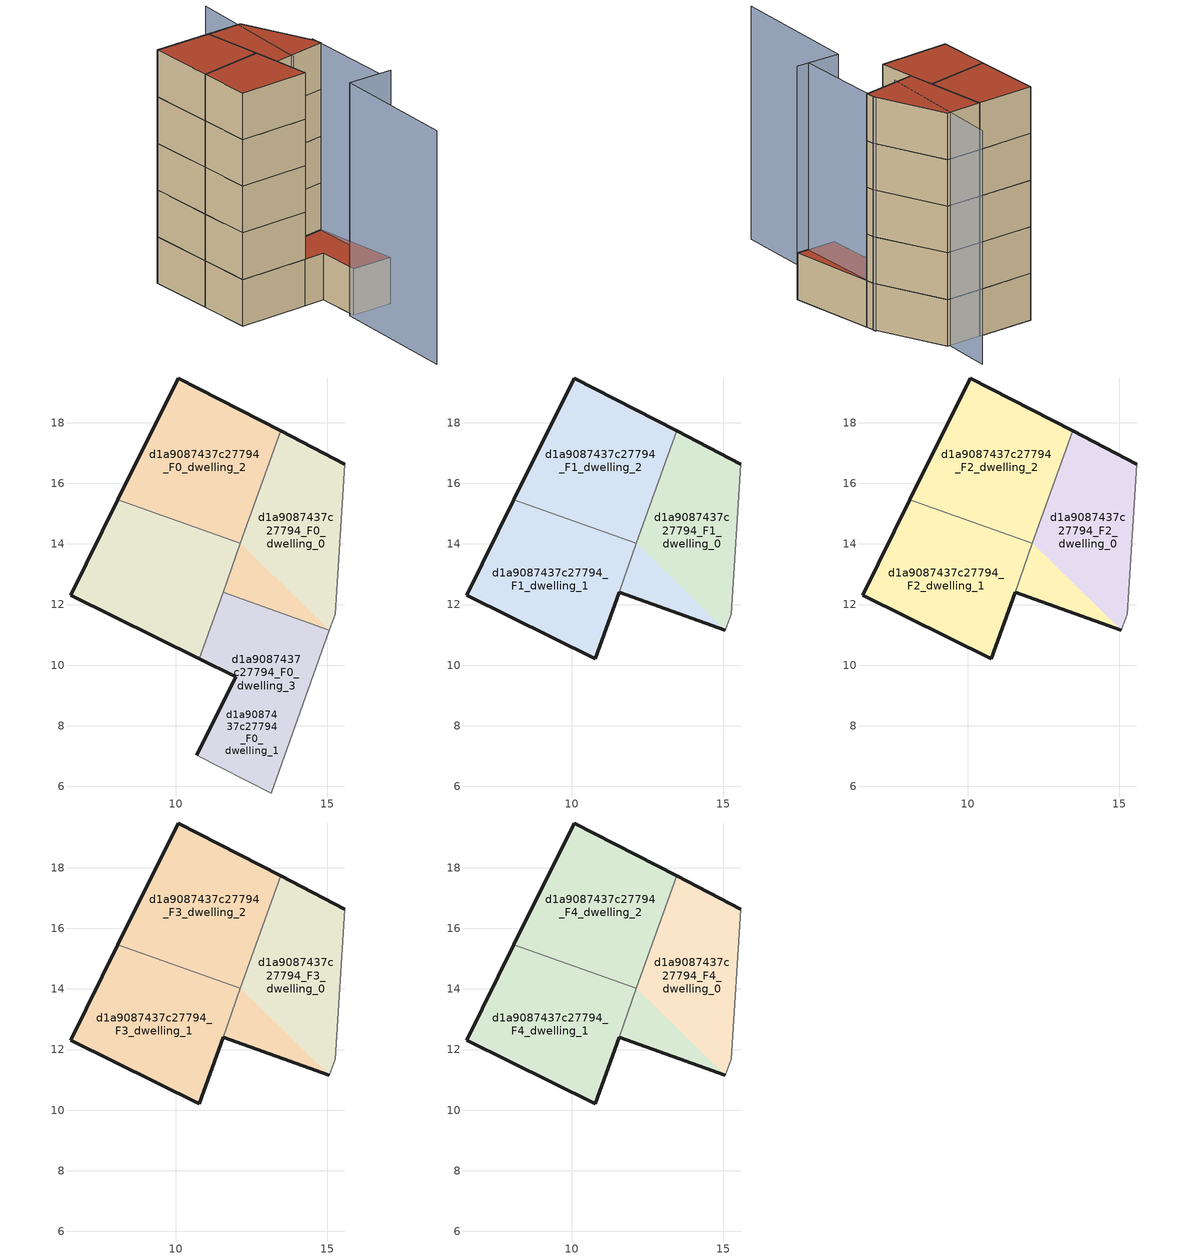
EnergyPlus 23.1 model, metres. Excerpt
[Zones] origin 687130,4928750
d1a9087437c27794_F0_dwelling_0
 floor ground (EU_floor_Construction): 12.13,14.01 13.46,17.72 10.08,19.47 8.09,15.46 z0; 15.06,11.15 15.25,11.68 15.57,16.63 13.46,17.72 11.56,12.4 z0
 wall outside (EU_wall_Construction): 8.09,15.46 10.08,19.47 13.46,17.72 z0:3
 wall to d1a9087437c27794_F0_dwelling_1 (EU_wall_Construction): 12.13,14.01 8.09,15.46 z0:3
 wall to d1a9087437c27794_F0_dwelling_2 (EU_wall_Construction): 13.46,17.72 12.13,14.01 z0:3
d1a9087437c27794_F0_dwelling_1
 floor ground (EU_floor_Construction): 15.06,11.15 15.25,11.68 15.57,16.63 13.46,17.72 12.13,14.01 z0; 10.77,10.21 12.13,14.01 8.09,15.46 6.53,12.31 z0; 15.06,11.15 12.13,14.01 11.56,12.4 z0; 13.14,5.78 15.06,11.15 11.56,12.4 10.77,10.21 11.97,9.61 10.68,7.03 z0
 wall outside (EU_wall_Construction): 10.77,10.21 6.53,12.31 8.09,15.46 z0:3
 wall to d1a9087437c27794_F0_dwelling_3 (EU_wall_Construction): 11.56,12.4 10.77,10.21 z0:3
 wall to d1a9087437c27794_F0_dwelling_2 (EU_wall_Construction): 12.13,14.01 11.56,12.4 z0:3
 ceiling adiabatic (EU_floor_Construction): 12.13,14.01 10.77,10.21 6.53,12.31 8.09,15.46 z3
 roof outside (EU_floor_Construction): 15.06,11.15 13.14,5.78 10.68,7.03 11.97,9.61 10.77,10.21 11.56,12.4 z3
d1a9087437c27794_F0_dwelling_2
 floor ground (EU_floor_Construction): 12.13,14.01 13.46,17.72 10.08,19.47 8.09,15.46 z0; 15.06,11.15 15.25,11.68 15.57,16.63 13.46,17.72 12.13,14.01 z0; 10.77,10.21 12.13,14.01 8.09,15.46 6.53,12.31 z0; 15.06,11.15 12.13,14.01 11.56,12.4 z0
 wall outside (EU_wall_Construction): 13.46,17.72 15.57,16.63 z0:3
 wall adiabatic (EU_wall_Construction): 15.57,16.63 15.25,11.68 15.06,11.15 z0:3
 wall to d1a9087437c27794_F0_dwelling_3 (EU_wall_Construction): 15.06,11.15 11.56,12.4 z0:3
 ceiling adiabatic (EU_floor_Construction): 15.06,11.15 11.56,12.4 12.13,14.01 z3
d1a9087437c27794_F0_dwelling_3
 floor ground (EU_floor_Construction): 10.77,10.21 12.13,14.01 8.09,15.46 6.53,12.31 z0; 13.14,5.78 15.06,11.15 11.56,12.4 10.77,10.21 11.97,9.61 10.68,7.03 z0
 wall outside (EU_wall_Construction): 10.68,7.03 11.97,9.61 10.77,10.21 z0:3
 wall adiabatic (EU_wall_Construction): 15.06,11.15 13.14,5.78 10.68,7.03 z0:3
 roof outside (EU_roof_Construction): 15.06,11.15 13.14,5.78 10.68,7.03 11.97,9.61 10.77,10.21 11.56,12.4 z3
d1a9087437c27794_F1_dwelling_0
 floor to d1a9087437c27794_F0_dwelling_0 (EU_floor_Construction): 15.57,16.63 15.25,11.68 15.06,11.15 11.56,12.4 13.46,17.72 z3
 floor adiabatic (EU_floor_Construction): 12.13,14.01 13.46,17.72 10.08,19.47 8.09,15.46 z3
 wall outside (EU_wall_Construction): 8.09,15.46 10.08,19.47 13.46,17.72 z3:6
 wall to d1a9087437c27794_F1_dwelling_1 (EU_wall_Construction): 12.13,14.01 8.09,15.46 z3:6
 wall to d1a9087437c27794_F1_dwelling_2 (EU_wall_Construction): 13.46,17.72 12.13,14.01 z3:6
d1a9087437c27794_F1_dwelling_1
 floor to d1a9087437c27794_F0_dwelling_2 (EU_floor_Construction): 10.77,10.21 12.13,14.01 8.09,15.46 6.53,12.31 z3
 floor to d1a9087437c27794_F0_dwelling_1 (EU_floor_Construction): 15.06,11.15 12.13,14.01 11.56,12.4 z3; 15.06,11.15 15.25,11.68 15.57,16.63 12.13,14.01 z3; 15.57,16.63 13.46,17.72 12.13,14.01 z3
 wall outside (EU_wall_Construction): 11.56,12.4 10.77,10.21 6.53,12.31 8.09,15.46 z3:6
 wall to d1a9087437c27794_F1_dwelling_2 (EU_wall_Construction): 12.13,14.01 11.56,12.4 z3:6
d1a9087437c27794_F1_dwelling_2
 floor to d1a9087437c27794_F0_dwelling_2 (EU_floor_Construction): 12.13,14.01 13.46,17.72 10.08,19.47 8.09,15.46 z3; 15.57,16.63 13.46,17.72 12.13,14.01 z3; 15.06,11.15 15.25,11.68 15.57,16.63 12.13,14.01 z3
 floor to d1a9087437c27794_F0_dwelling_1 (EU_floor_Construction): 15.06,11.15 12.13,14.01 11.56,12.4 z3
 floor to d1a9087437c27794_F0_dwelling_3 (EU_floor_Construction): 10.77,10.21 12.13,14.01 8.09,15.46 6.53,12.31 z3
 wall outside (EU_wall_Construction): 15.06,11.15 11.56,12.4 / 13.46,17.72 15.57,16.63 z3:6
 wall adiabatic (EU_wall_Construction): 15.57,16.63 15.25,11.68 15.06,11.15 z3:6
d1a9087437c27794_F2_dwelling_0
 floor to d1a9087437c27794_F1_dwelling_0 (EU_floor_Construction): 15.57,16.63 15.25,11.68 15.06,11.15 11.56,12.4 13.46,17.72 z6
 floor adiabatic (EU_floor_Construction): 12.13,14.01 13.46,17.72 10.08,19.47 8.09,15.46 z6
 wall outside (EU_wall_Construction): 8.09,15.46 10.08,19.47 13.46,17.72 z6:9
 wall to d1a9087437c27794_F2_dwelling_1 (EU_wall_Construction): 12.13,14.01 8.09,15.46 z6:9
 wall to d1a9087437c27794_F2_dwelling_2 (EU_wall_Construction): 13.46,17.72 12.13,14.01 z6:9
d1a9087437c27794_F2_dwelling_1
 floor to d1a9087437c27794_F1_dwelling_2 (EU_floor_Construction): 10.77,10.21 12.13,14.01 8.09,15.46 6.53,12.31 z6
 floor to d1a9087437c27794_F1_dwelling_1 (EU_floor_Construction): 15.06,11.15 12.13,14.01 11.56,12.4 z6; 15.06,11.15 15.25,11.68 15.57,16.63 12.13,14.01 z6; 15.57,16.63 13.46,17.72 12.13,14.01 z6
 wall outside (EU_wall_Construction): 11.56,12.4 10.77,10.21 6.53,12.31 8.09,15.46 z6:9
 wall to d1a9087437c27794_F2_dwelling_2 (EU_wall_Construction): 12.13,14.01 11.56,12.4 z6:9
d1a9087437c27794_F2_dwelling_2
 floor to d1a9087437c27794_F1_dwelling_2 (EU_floor_Construction): 12.13,14.01 13.46,17.72 10.08,19.47 8.09,15.46 z6; 15.57,16.63 13.46,17.72 12.13,14.01 z6; 15.06,11.15 12.13,14.01 11.56,12.4 z6; 15.06,11.15 15.25,11.68 15.57,16.63 12.13,14.01 z6
 floor to d1a9087437c27794_F1_dwelling_1 (EU_floor_Construction): 10.77,10.21 12.13,14.01 8.09,15.46 6.53,12.31 z6
 wall outside (EU_wall_Construction): 15.06,11.15 11.56,12.4 / 13.46,17.72 15.57,16.63 z6:9
 wall adiabatic (EU_wall_Construction): 15.57,16.63 15.25,11.68 15.06,11.15 z6:9
d1a9087437c27794_F3_dwelling_0
 floor to d1a9087437c27794_F2_dwelling_0 (EU_floor_Construction): 15.57,16.63 15.25,11.68 15.06,11.15 11.56,12.4 13.46,17.72 z9
 floor adiabatic (EU_floor_Construction): 12.13,14.01 13.46,17.72 10.08,19.47 8.09,15.46 z9
 wall outside (EU_wall_Construction): 8.09,15.46 10.08,19.47 13.46,17.72 z9:12
 wall to d1a9087437c27794_F3_dwelling_1 (EU_wall_Construction): 12.13,14.01 8.09,15.46 z9:12
 wall to d1a9087437c27794_F3_dwelling_2 (EU_wall_Construction): 13.46,17.72 12.13,14.01 z9:12
d1a9087437c27794_F3_dwelling_1
 floor to d1a9087437c27794_F2_dwelling_2 (EU_floor_Construction): 10.77,10.21 12.13,14.01 8.09,15.46 6.53,12.31 z9
 floor to d1a9087437c27794_F2_dwelling_1 (EU_floor_Construction): 15.06,11.15 12.13,14.01 11.56,12.4 z9; 15.06,11.15 15.25,11.68 15.57,16.63 12.13,14.01 z9; 15.57,16.63 13.46,17.72 12.13,14.01 z9
 wall outside (EU_wall_Construction): 11.56,12.4 10.77,10.21 6.53,12.31 8.09,15.46 z9:12
 wall to d1a9087437c27794_F3_dwelling_2 (EU_wall_Construction): 12.13,14.01 11.56,12.4 z9:12
d1a9087437c27794_F3_dwelling_2
 floor to d1a9087437c27794_F2_dwelling_2 (EU_floor_Construction): 12.13,14.01 13.46,17.72 10.08,19.47 8.09,15.46 z9; 15.57,16.63 13.46,17.72 12.13,14.01 z9; 15.06,11.15 12.13,14.01 11.56,12.4 z9; 15.06,11.15 15.25,11.68 15.57,16.63 12.13,14.01 z9
 floor to d1a9087437c27794_F2_dwelling_1 (EU_floor_Construction): 10.77,10.21 12.13,14.01 8.09,15.46 6.53,12.31 z9
 wall outside (EU_wall_Construction): 15.06,11.15 11.56,12.4 / 13.46,17.72 15.57,16.63 z9:12
 wall adiabatic (EU_wall_Construction): 15.57,16.63 15.25,11.68 15.06,11.15 z9:12
d1a9087437c27794_F4_dwelling_0
 floor to d1a9087437c27794_F3_dwelling_0 (EU_floor_Construction): 15.57,16.63 15.25,11.68 15.06,11.15 11.56,12.4 13.46,17.72 z12
 floor adiabatic (EU_floor_Construction): 12.13,14.01 13.46,17.72 10.08,19.47 8.09,15.46 z12
 wall outside (EU_wall_Construction): 8.09,15.46 10.08,19.47 13.46,17.72 z12:15
 wall to d1a9087437c27794_F4_dwelling_1 (EU_wall_Construction): 12.13,14.01 8.09,15.46 z12:15
 wall to d1a9087437c27794_F4_dwelling_2 (EU_wall_Construction): 13.46,17.72 12.13,14.01 z12:15
 roof outside (EU_roof_Construction): 15.57,16.63 15.25,11.68 15.06,11.15 11.56,12.4 13.46,17.72 z15; 13.46,17.72 12.13,14.01 8.09,15.46 10.08,19.47 z15
d1a9087437c27794_F4_dwelling_1
 floor to d1a9087437c27794_F3_dwelling_2 (EU_floor_Construction): 10.77,10.21 12.13,14.01 8.09,15.46 6.53,12.31 z12
 floor to d1a9087437c27794_F3_dwelling_1 (EU_floor_Construction): 15.06,11.15 12.13,14.01 11.56,12.4 z12; 15.06,11.15 15.25,11.68 15.57,16.63 12.13,14.01 z12; 15.57,16.63 13.46,17.72 12.13,14.01 z12
 wall outside (EU_wall_Construction): 11.56,12.4 10.77,10.21 6.53,12.31 8.09,15.46 z12:15
 wall to d1a9087437c27794_F4_dwelling_2 (EU_wall_Construction): 12.13,14.01 11.56,12.4 z12:15
 roof outside (EU_roof_Construction): 15.57,16.63 12.13,14.01 13.46,17.72 z15; 12.13,14.01 10.77,10.21 6.53,12.31 8.09,15.46 z15; 15.57,16.63 15.25,11.68 15.06,11.15 11.56,12.4 12.13,14.01 z15
d1a9087437c27794_F4_dwelling_2
 floor to d1a9087437c27794_F3_dwelling_2 (EU_floor_Construction): 12.13,14.01 13.46,17.72 10.08,19.47 8.09,15.46 z12; 15.57,16.63 13.46,17.72 12.13,14.01 z12; 15.06,11.15 12.13,14.01 11.56,12.4 z12; 15.06,11.15 15.25,11.68 15.57,16.63 12.13,14.01 z12
 floor to d1a9087437c27794_F3_dwelling_1 (EU_floor_Construction): 10.77,10.21 12.13,14.01 8.09,15.46 6.53,12.31 z12
 wall outside (EU_wall_Construction): 15.06,11.15 11.56,12.4 / 13.46,17.72 15.57,16.63 z12:15
 wall adiabatic (EU_wall_Construction): 15.57,16.63 15.25,11.68 15.06,11.15 z12:15
 roof outside (EU_roof_Construction): 13.46,17.72 12.13,14.01 8.09,15.46 10.08,19.47 z15; 15.57,16.63 12.13,14.01 13.46,17.72 z15; 12.13,14.01 10.77,10.21 6.53,12.31 8.09,15.46 z15; 15.57,16.63 15.25,11.68 15.06,11.15 11.56,12.4 12.13,14.01 z15
shading: 6.36,-0.32 10.52,7.23 / 10.52,7.23 13.14,5.78 / 12.43,6.15 15.36,11.88 / 12.57,11.84 17.05,19.56 z0:15
[Building]
EU S2 Campaign: North Axis=0; Terrain=City; Solar Distribution=FullExterior
[Site:Location]
Bologna: Latitude=44.5; Longitude=11.25; Time Zone=1; Elevation=37
[SizingPeriod:WeatherFileDays]
AnnualSizingPeriod: Begin Month=1; Begin Day of Month=1; End Month=12; End Day of Month=31; Day of Week for Start Day=Monday; Use Weather File Daylight Saving Period=No; Use Weather File Rain and Snow Indicators=No
[MATERIAL]
EU_InternalMass_Material: Roughness=MediumRough; Thickness=0.1; Conductivity=1; Density=1800; Specific Heat=900; Thermal Absorptance=0.9; Solar Absorptance=0.7; Visible Absorptance=0.7
[MATERIAL:NOMASS] Roughness=MediumRough; Thermal Absorptance=0.9; Solar Absorptance=0.7; Visible Absorptance=0.7
Name | Thermal Resistance
EU_wall_NoMass | 0.905828
EU_roof_NoMass | 0.37593
EU_floor_NoMass | 0.67114
[CONSTRUCTION]
EU_wall_Construction: EU_wall_NoMass
EU_roof_Construction: EU_roof_NoMass
EU_floor_Construction: EU_floor_NoMass
EU_InternalMass_Construction: EU_InternalMass_Material
[ZONE] Type=1; Multiplier=1; Ceiling Height=autocalculate; Floor Area=autocalculate; Part of Total Floor Area=Yes
Name | Volume
d1a9087437c27794_F0_dwelling_0; d1a9087437c27794_F1_dwelling_0; d1a9087437c27794_F2_dwelling_0; d1a9087437c27794_F3_dwelling_0; d1a9087437c27794_F4_dwelling_0 | 101.859
d1a9087437c27794_F0_dwelling_1 | 152.786
d1a9087437c27794_F1_dwelling_1; d1a9087437c27794_F2_dwelling_1; d1a9087437c27794_F3_dwelling_1; d1a9087437c27794_F4_dwelling_1 | 101.854
d1a9087437c27794_F0_dwelling_2; d1a9087437c27794_F2_dwelling_2; d1a9087437c27794_F3_dwelling_2; d1a9087437c27794_F4_dwelling_2 | 152.782
d1a9087437c27794_F1_dwelling_2 | 152.783
d1a9087437c27794_F0_dwelling_3 | 101.861
[INTERNALMASS] Construction=EU_InternalMass_Construction
Name | Zone or ZoneList | Surface Area
d1a9087437c27794_F0_dwelling_0_EU_InternalMass | d1a9087437c27794_F0_dwelling_0 | 16.9767
d1a9087437c27794_F0_dwelling_1_EU_InternalMass | d1a9087437c27794_F0_dwelling_1 | 16.9765
d1a9087437c27794_F0_dwelling_2_EU_InternalMass | d1a9087437c27794_F0_dwelling_2 | 16.9769
d1a9087437c27794_F0_dwelling_3_EU_InternalMass | d1a9087437c27794_F0_dwelling_3 | 16.9774
d1a9087437c27794_F1_dwelling_0_EU_InternalMass | d1a9087437c27794_F1_dwelling_0 | 22.6354
d1a9087437c27794_F1_dwelling_1_EU_InternalMass | d1a9087437c27794_F1_dwelling_1 | 22.6365
d1a9087437c27794_F1_dwelling_2_EU_InternalMass | d1a9087437c27794_F1_dwelling_2 | 22.6326
d1a9087437c27794_F2_dwelling_0_EU_InternalMass | d1a9087437c27794_F2_dwelling_0 | 22.6354
d1a9087437c27794_F2_dwelling_1_EU_InternalMass | d1a9087437c27794_F2_dwelling_1 | 22.6365
d1a9087437c27794_F2_dwelling_2_EU_InternalMass | d1a9087437c27794_F2_dwelling_2 | 22.6326
d1a9087437c27794_F3_dwelling_0_EU_InternalMass | d1a9087437c27794_F3_dwelling_0 | 22.6354
d1a9087437c27794_F3_dwelling_1_EU_InternalMass | d1a9087437c27794_F3_dwelling_1 | 22.6365
d1a9087437c27794_F3_dwelling_2_EU_InternalMass | d1a9087437c27794_F3_dwelling_2 | 22.6326
d1a9087437c27794_F4_dwelling_0_EU_InternalMass | d1a9087437c27794_F4_dwelling_0 | 22.6354
d1a9087437c27794_F4_dwelling_1_EU_InternalMass | d1a9087437c27794_F4_dwelling_1 | 22.6365
d1a9087437c27794_F4_dwelling_2_EU_InternalMass | d1a9087437c27794_F4_dwelling_2 | 22.6326
[OTHEREQUIPMENT] Fuel Type=Electricity; Design Level Calculation Method=Watts/Area; Power per Zone Floor Area=1; Fraction Latent=0; Fraction Radiant=0; Fraction Lost=0; Carbon Dioxide Generation Rate=0; EndUse Subcategory=EU_Step8_InternalGains
Name | Zone or ZoneList or Space or SpaceList | Schedule
EU_Step8_InternalGain_d1a9087437c27794_F0_dwelling_0_f000 | d1a9087437c27794_F0_dwelling_0 | EU_Step8_GainSchedule_d1a9087437c27794_F0_dwelling_0_f000
EU_Step8_InternalGain_d1a9087437c27794_F0_dwelling_1_f000 | d1a9087437c27794_F0_dwelling_1 | EU_Step8_GainSchedule_d1a9087437c27794_F0_dwelling_1_f000
EU_Step8_InternalGain_d1a9087437c27794_F0_dwelling_2_f000 | d1a9087437c27794_F0_dwelling_2 | EU_Step8_GainSchedule_d1a9087437c27794_F0_dwelling_2_f000
EU_Step8_InternalGain_d1a9087437c27794_F0_dwelling_3_f000 | d1a9087437c27794_F0_dwelling_3 | EU_Step8_GainSchedule_d1a9087437c27794_F0_dwelling_3_f000
EU_Step8_InternalGain_d1a9087437c27794_F1_dwelling_0_f000 | d1a9087437c27794_F1_dwelling_0 | EU_Step8_GainSchedule_d1a9087437c27794_F1_dwelling_0_f000
EU_Step8_InternalGain_d1a9087437c27794_F1_dwelling_1_f000 | d1a9087437c27794_F1_dwelling_1 | EU_Step8_GainSchedule_d1a9087437c27794_F1_dwelling_1_f000
EU_Step8_InternalGain_d1a9087437c27794_F1_dwelling_2_f000 | d1a9087437c27794_F1_dwelling_2 | EU_Step8_GainSchedule_d1a9087437c27794_F1_dwelling_2_f000
EU_Step8_InternalGain_d1a9087437c27794_F2_dwelling_0_f000 | d1a9087437c27794_F2_dwelling_0 | EU_Step8_GainSchedule_d1a9087437c27794_F2_dwelling_0_f000
EU_Step8_InternalGain_d1a9087437c27794_F2_dwelling_1_f000 | d1a9087437c27794_F2_dwelling_1 | EU_Step8_GainSchedule_d1a9087437c27794_F2_dwelling_1_f000
EU_Step8_InternalGain_d1a9087437c27794_F2_dwelling_2_f000 | d1a9087437c27794_F2_dwelling_2 | EU_Step8_GainSchedule_d1a9087437c27794_F2_dwelling_2_f000
EU_Step8_InternalGain_d1a9087437c27794_F3_dwelling_0_f000 | d1a9087437c27794_F3_dwelling_0 | EU_Step8_GainSchedule_d1a9087437c27794_F3_dwelling_0_f000
EU_Step8_InternalGain_d1a9087437c27794_F3_dwelling_1_f000 | d1a9087437c27794_F3_dwelling_1 | EU_Step8_GainSchedule_d1a9087437c27794_F3_dwelling_1_f000
EU_Step8_InternalGain_d1a9087437c27794_F3_dwelling_2_f000 | d1a9087437c27794_F3_dwelling_2 | EU_Step8_GainSchedule_d1a9087437c27794_F3_dwelling_2_f000
EU_Step8_InternalGain_d1a9087437c27794_F4_dwelling_0_f000 | d1a9087437c27794_F4_dwelling_0 | EU_Step8_GainSchedule_d1a9087437c27794_F4_dwelling_0_f000
EU_Step8_InternalGain_d1a9087437c27794_F4_dwelling_1_f000 | d1a9087437c27794_F4_dwelling_1 | EU_Step8_GainSchedule_d1a9087437c27794_F4_dwelling_1_f000
EU_Step8_InternalGain_d1a9087437c27794_F4_dwelling_2_f000 | d1a9087437c27794_F4_dwelling_2 | EU_Step8_GainSchedule_d1a9087437c27794_F4_dwelling_2_f000
[ZONEVENTILATION:DESIGNFLOWRATE] Schedule=EU_AlwaysOn; Design Flow Rate Calculation Method=AirChanges/Hour; Air Changes per Hour=0.73129; Ventilation Type=Natural; Fan Pressure Rise=0; Fan Total Efficiency=1; Constant Term Coefficient=1; Temperature Term Coefficient=0; Velocity Term Coefficient=0; Velocity Squared Term Coefficient=0; Minimum Indoor Temperature=-100; Maximum Indoor Temperature=100; Delta Temperature=-100; Minimum Outdoor Temperature=-100; Maximum Outdoor Temperature=100; Maximum Wind Speed=40
Name | Zone or ZoneList or Space or SpaceList
EU_ConstantAir_d1a9087437c27794_F0_dwelling_0 | d1a9087437c27794_F0_dwelling_0
EU_ConstantAir_d1a9087437c27794_F0_dwelling_1 | d1a9087437c27794_F0_dwelling_1
EU_ConstantAir_d1a9087437c27794_F0_dwelling_2 | d1a9087437c27794_F0_dwelling_2
EU_ConstantAir_d1a9087437c27794_F0_dwelling_3 | d1a9087437c27794_F0_dwelling_3
EU_ConstantAir_d1a9087437c27794_F1_dwelling_0 | d1a9087437c27794_F1_dwelling_0
EU_ConstantAir_d1a9087437c27794_F1_dwelling_1 | d1a9087437c27794_F1_dwelling_1
EU_ConstantAir_d1a9087437c27794_F1_dwelling_2 | d1a9087437c27794_F1_dwelling_2
EU_ConstantAir_d1a9087437c27794_F2_dwelling_0 | d1a9087437c27794_F2_dwelling_0
EU_ConstantAir_d1a9087437c27794_F2_dwelling_1 | d1a9087437c27794_F2_dwelling_1
EU_ConstantAir_d1a9087437c27794_F2_dwelling_2 | d1a9087437c27794_F2_dwelling_2
EU_ConstantAir_d1a9087437c27794_F3_dwelling_0 | d1a9087437c27794_F3_dwelling_0
EU_ConstantAir_d1a9087437c27794_F3_dwelling_1 | d1a9087437c27794_F3_dwelling_1
EU_ConstantAir_d1a9087437c27794_F3_dwelling_2 | d1a9087437c27794_F3_dwelling_2
EU_ConstantAir_d1a9087437c27794_F4_dwelling_0 | d1a9087437c27794_F4_dwelling_0
EU_ConstantAir_d1a9087437c27794_F4_dwelling_1 | d1a9087437c27794_F4_dwelling_1
EU_ConstantAir_d1a9087437c27794_F4_dwelling_2 | d1a9087437c27794_F4_dwelling_2
[HVACTEMPLATE:THERMOSTAT] Constant Heating Setpoint=20; Constant Cooling Setpoint=50
EU_HeatOnly_d1a9087437c27794_F0_dwelling_0; EU_HeatOnly_d1a9087437c27794_F0_dwelling_1; EU_HeatOnly_d1a9087437c27794_F0_dwelling_2; EU_HeatOnly_d1a9087437c27794_F0_dwelling_3; EU_HeatOnly_d1a9087437c27794_F1_dwelling_0; EU_HeatOnly_d1a9087437c27794_F1_dwelling_1; EU_HeatOnly_d1a9087437c27794_F1_dwelling_2; EU_HeatOnly_d1a9087437c27794_F2_dwelling_0; EU_HeatOnly_d1a9087437c27794_F2_dwelling_1; EU_HeatOnly_d1a9087437c27794_F2_dwelling_2; EU_HeatOnly_d1a9087437c27794_F3_dwelling_0; EU_HeatOnly_d1a9087437c27794_F3_dwelling_1; EU_HeatOnly_d1a9087437c27794_F3_dwelling_2; EU_HeatOnly_d1a9087437c27794_F4_dwelling_0; EU_HeatOnly_d1a9087437c27794_F4_dwelling_1; EU_HeatOnly_d1a9087437c27794_F4_dwelling_2
[HVACTEMPLATE:ZONE:IDEALLOADSAIRSYSTEM] System Availability Schedule=EU_AlwaysOn; Maximum Heating Supply Air Temperature=50; Minimum Cooling Supply Air Temperature=13; Maximum Heating Supply Air Humidity Ratio=0.0156; Minimum Cooling Supply Air Humidity Ratio=0.0077; Heating Limit=NoLimit; Cooling Limit=NoLimit; Heating Availability Schedule=EU_AlwaysOn; Cooling Availability Schedule=EU_CoolingOff; Dehumidification Control Type=ConstantSensibleHeatRatio; Cooling Sensible Heat Ratio=0.7; Dehumidification Setpoint=60; Humidification Control Type=None; Humidification Setpoint=30; Outdoor Air Method=None; Outdoor Air Flow Rate per Person=0.00944; Outdoor Air Flow Rate per Zone Floor Area=0; Outdoor Air Flow Rate per Zone=0; Demand Controlled Ventilation Type=None; Outdoor Air Economizer Type=NoEconomizer; Heat Recovery Type=None; Sensible Heat Recovery Effectiveness=0.7; Latent Heat Recovery Effectiveness=0.65
Name | Template Thermostat
d1a9087437c27794_F0_dwelling_0 | EU_HeatOnly_d1a9087437c27794_F0_dwelling_0
d1a9087437c27794_F0_dwelling_1 | EU_HeatOnly_d1a9087437c27794_F0_dwelling_1
d1a9087437c27794_F0_dwelling_2 | EU_HeatOnly_d1a9087437c27794_F0_dwelling_2
d1a9087437c27794_F0_dwelling_3 | EU_HeatOnly_d1a9087437c27794_F0_dwelling_3
d1a9087437c27794_F1_dwelling_0 | EU_HeatOnly_d1a9087437c27794_F1_dwelling_0
d1a9087437c27794_F1_dwelling_1 | EU_HeatOnly_d1a9087437c27794_F1_dwelling_1
d1a9087437c27794_F1_dwelling_2 | EU_HeatOnly_d1a9087437c27794_F1_dwelling_2
d1a9087437c27794_F2_dwelling_0 | EU_HeatOnly_d1a9087437c27794_F2_dwelling_0
d1a9087437c27794_F2_dwelling_1 | EU_HeatOnly_d1a9087437c27794_F2_dwelling_1
d1a9087437c27794_F2_dwelling_2 | EU_HeatOnly_d1a9087437c27794_F2_dwelling_2
d1a9087437c27794_F3_dwelling_0 | EU_HeatOnly_d1a9087437c27794_F3_dwelling_0
d1a9087437c27794_F3_dwelling_1 | EU_HeatOnly_d1a9087437c27794_F3_dwelling_1
d1a9087437c27794_F3_dwelling_2 | EU_HeatOnly_d1a9087437c27794_F3_dwelling_2
d1a9087437c27794_F4_dwelling_0 | EU_HeatOnly_d1a9087437c27794_F4_dwelling_0
d1a9087437c27794_F4_dwelling_1 | EU_HeatOnly_d1a9087437c27794_F4_dwelling_1
d1a9087437c27794_F4_dwelling_2 | EU_HeatOnly_d1a9087437c27794_F4_dwelling_2
[SIZING:ZONE] Zone Cooling Design Supply Air Temperature Input Method=SupplyAirTemperature; Zone Cooling Design Supply Air Temperature=13; Zone Heating Design Supply Air Temperature Input Method=SupplyAirTemperature; Zone Heating Design Supply Air Temperature=50; Zone Cooling Design Supply Air Humidity Ratio=0.008; Zone Heating Design Supply Air Humidity Ratio=0.008; Cooling Design Air Flow Method=DesignDay; Cooling Design Air Flow Rate=0; Cooling Minimum Air Flow per Zone Floor Area=0.000762; Cooling Minimum Air Flow=0; Cooling Minimum Air Flow Fraction=0.2; Heating Design Air Flow Method=DesignDay; Heating Design Air Flow Rate=0; Heating Maximum Air Flow per Zone Floor Area=0.002032; Heating Maximum Air Flow=0.141576; Heating Maximum Air Flow Fraction=0.3; Account for Dedicated Outdoor Air System=No; Dedicated Outdoor Air System Control Strategy=NeutralSupplyAir; Dedicated Outdoor Air Low Setpoint Temperature for Design=autosize; Dedicated Outdoor Air High Setpoint Temperature for Design=autosize; Zone Load Sizing Method=Sensible Load Only No Latent Load; Zone Latent Cooling Design Supply Air Humidity Ratio Input Method=HumidityRatioDifference; Zone Cooling Design Supply Air Humidity Ratio Difference=0.005; Zone Latent Heating Design Supply Air Humidity Ratio Input Method=HumidityRatioDifference; Zone Humidification Design Supply Air Humidity Ratio Difference=0.005
d1a9087437c27794_F0_dwelling_0; d1a9087437c27794_F0_dwelling_1; d1a9087437c27794_F0_dwelling_2; d1a9087437c27794_F0_dwelling_3; d1a9087437c27794_F1_dwelling_0; d1a9087437c27794_F1_dwelling_1; d1a9087437c27794_F1_dwelling_2; d1a9087437c27794_F2_dwelling_0; d1a9087437c27794_F2_dwelling_1; d1a9087437c27794_F2_dwelling_2; d1a9087437c27794_F3_dwelling_0; d1a9087437c27794_F3_dwelling_1; d1a9087437c27794_F3_dwelling_2; d1a9087437c27794_F4_dwelling_0; d1a9087437c27794_F4_dwelling_1; d1a9087437c27794_F4_dwelling_2
[SCHEDULE:CONSTANT]
Name | Hourly Value
EU_AlwaysOn | 1
EU_CoolingOff | 0
[SCHEDULE:FILE] Column Number=1; Rows to Skip at Top=0; Number of Hours of Data=8760; Column Separator=Comma; Interpolate to Timestep=No; Minutes per Item=60; Adjust Schedule for Daylight Savings=Yes
Name | File
EU_Step8_GainSchedule_d1a9087437c27794_F0_dwelling_0_f000 | ../../schedules/d1a9087437c27794/d1a9087437c27794_F0_dwelling_0_f000_gain.csv
EU_Step8_GainSchedule_d1a9087437c27794_F0_dwelling_1_f000 | ../../schedules/d1a9087437c27794/d1a9087437c27794_F0_dwelling_1_f000_gain.csv
EU_Step8_GainSchedule_d1a9087437c27794_F0_dwelling_2_f000 | ../../schedules/d1a9087437c27794/d1a9087437c27794_F0_dwelling_2_f000_gain.csv
EU_Step8_GainSchedule_d1a9087437c27794_F0_dwelling_3_f000 | ../../schedules/d1a9087437c27794/d1a9087437c27794_F0_dwelling_3_f000_gain.csv
EU_Step8_GainSchedule_d1a9087437c27794_F1_dwelling_0_f000 | ../../schedules/d1a9087437c27794/d1a9087437c27794_F1_dwelling_0_f000_gain.csv
EU_Step8_GainSchedule_d1a9087437c27794_F1_dwelling_1_f000 | ../../schedules/d1a9087437c27794/d1a9087437c27794_F1_dwelling_1_f000_gain.csv
EU_Step8_GainSchedule_d1a9087437c27794_F1_dwelling_2_f000 | ../../schedules/d1a9087437c27794/d1a9087437c27794_F1_dwelling_2_f000_gain.csv
EU_Step8_GainSchedule_d1a9087437c27794_F2_dwelling_0_f000 | ../../schedules/d1a9087437c27794/d1a9087437c27794_F2_dwelling_0_f000_gain.csv
EU_Step8_GainSchedule_d1a9087437c27794_F2_dwelling_1_f000 | ../../schedules/d1a9087437c27794/d1a9087437c27794_F2_dwelling_1_f000_gain.csv
EU_Step8_GainSchedule_d1a9087437c27794_F2_dwelling_2_f000 | ../../schedules/d1a9087437c27794/d1a9087437c27794_F2_dwelling_2_f000_gain.csv
EU_Step8_GainSchedule_d1a9087437c27794_F3_dwelling_0_f000 | ../../schedules/d1a9087437c27794/d1a9087437c27794_F3_dwelling_0_f000_gain.csv
EU_Step8_GainSchedule_d1a9087437c27794_F3_dwelling_1_f000 | ../../schedules/d1a9087437c27794/d1a9087437c27794_F3_dwelling_1_f000_gain.csv
EU_Step8_GainSchedule_d1a9087437c27794_F3_dwelling_2_f000 | ../../schedules/d1a9087437c27794/d1a9087437c27794_F3_dwelling_2_f000_gain.csv
EU_Step8_GainSchedule_d1a9087437c27794_F4_dwelling_0_f000 | ../../schedules/d1a9087437c27794/d1a9087437c27794_F4_dwelling_0_f000_gain.csv
EU_Step8_GainSchedule_d1a9087437c27794_F4_dwelling_1_f000 | ../../schedules/d1a9087437c27794/d1a9087437c27794_F4_dwelling_1_f000_gain.csv
EU_Step8_GainSchedule_d1a9087437c27794_F4_dwelling_2_f000 | ../../schedules/d1a9087437c27794/d1a9087437c27794_F4_dwelling_2_f000_gain.csv
